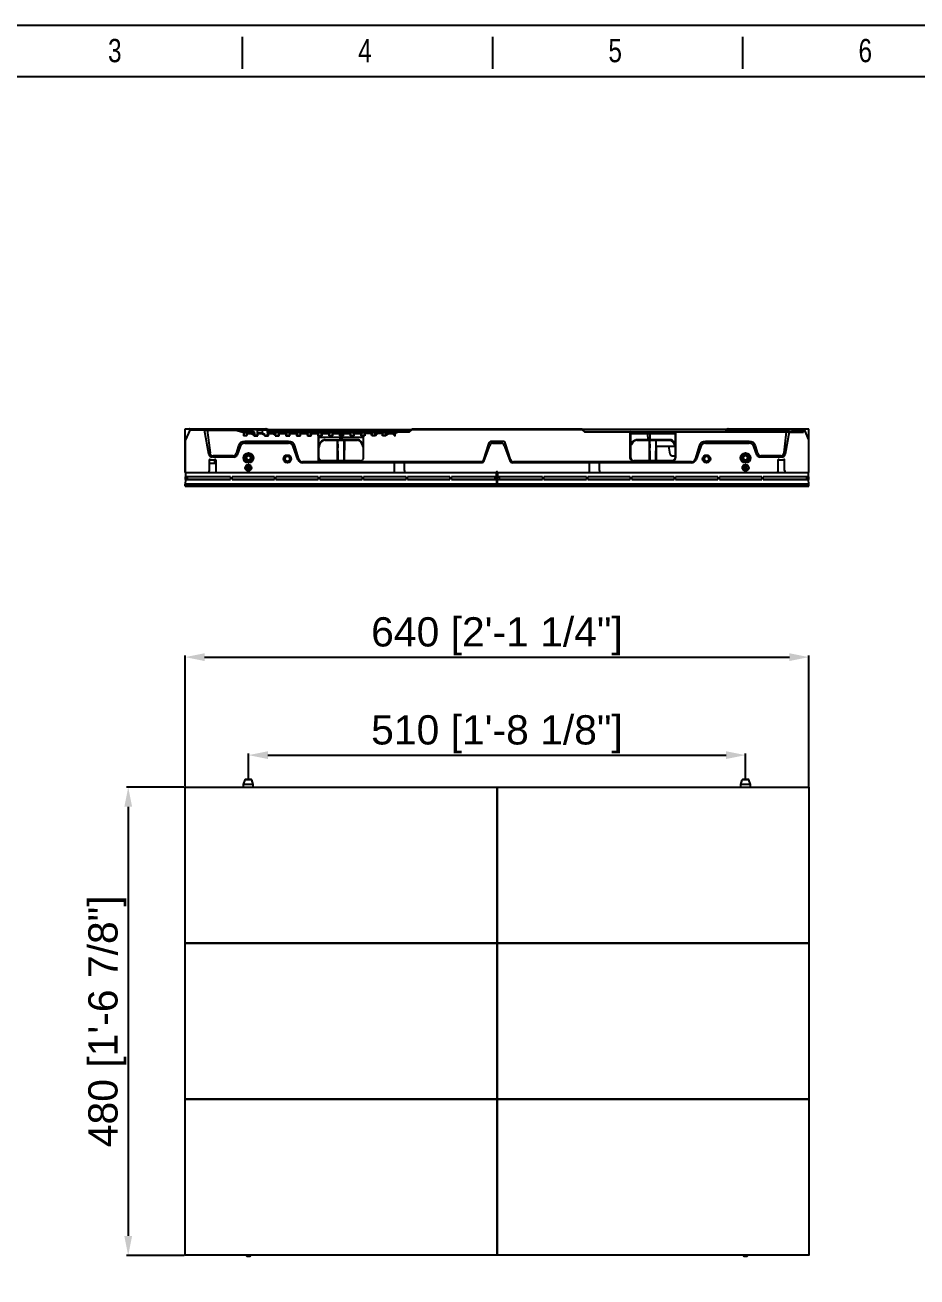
# Model space of a CAD drawing. Header units: millimetres. Extents: x 389 to 17466, y 310 to 5904.
# Drawn here: x 2985 to 3900, y 1145 to 2429 of the extents above; entities that cross this region are included whole.
import ezdxf

# ---------------------------------------------------------------- set-up
doc = ezdxf.new("R2010")
doc.units = ezdxf.units.MM
doc.layers.add('1', color=7, linetype='Continuous', true_color=0xffffff)
doc.layers.add('DIKE-5_20833-YOUDIM', color=7, linetype='Continuous')
doc.layers.add('DIM', color=4, linetype='Continuous')
doc.styles.add('CKSTANDARD', font='arial.ttf')
doc.styles.add('Roamns', font='romans.shx')
doc.styles.get("Standard").update_dxf_attribs({"font": 'arial.ttf'})
doc.dimstyles.new('DIMSTYLE_14', dxfattribs={"dimtxt": 30, "dimasz": 20, "dimexe": 1.75, "dimexo": 0.875, "dimgap": 2, "dimtad": 1, "dimzin": 9, "dimdsep": 46, "dimtxsty": 'Standard', "dimblk": '_FILLED', "dimcen": 0.09, "dimadec": 0, "dimazin": 0, "dimtp": 0.05, "dimtm": 0.05, "dimtfac": 1, "dimtofl": 0, "dimtmove": 0, "dimatfit": 3, "dimldrblk": '_FILLED', "dimfxl": 1, "dimtolj": 1, "dimarcsym": 0})

# ---------------------------------------------------------------- blocks, each defined once
blk = doc.blocks.new('standard template')
for p, q in [((9418, 30728), (9418, 30325)), ((12589, 30728), (12589, 30325)), ((15761, 30728), (15761, 30325))]:
    blk.add_line(p, q)
blk.add_lwpolyline([(37963, 4700), (-97, 4700), (-97, 30879), (37963, 30879)], close=True)
at = {"color": 7}
blk.add_lwpolyline([(456, 6674), (456, 5964), (456, 5254), (456, 30226), (37409, 30226), (37409, 5254)], dxfattribs=at)
at = {"style": 'CKSTANDARD', "width": 0.75}
for s, p in [('3', (7716, 30408)), ('4', (10888, 30408)), ('5', (14060, 30408)), ('6', (17231, 30408))]:
    blk.add_text(s, height=295, dxfattribs=at).set_placement(p)
at = {"style": 'Roamns'}
for tag, p in [('PAGE_NAME', (27466, 7594)), ('PROJECT_NAME', (27466, 6884)), ('DRAWN_NAME', (27466, 6174)), ('VERSION', (34241, 6174)), ('SELECT_DATA', (27466, 5464)), ('PAGE_NUMBER', (34241, 5464))]:
    blk.add_attdef(tag, p, '', height=285, dxfattribs=at)
blk = doc.blocks.new('*U35')
blk.add_lwpolyline([(-160, 80), (160, 80), (160, -80), (-160, -80)], close=True)
blk = doc.blocks.new('*U36')
at = {"color": 0, "linetype": 'ByBlock', "lineweight": -2, "transparency": 16777216}
for p in [(0, 320), (320, 320), (0, 160), (320, 160), (0, 0), (320, 0)]:
    blk.add_blockref('*U35', p, dxfattribs=at)
blk = doc.blocks.new('A$C38f02d08')
at = {"layer": '1', "color": 0}
for p, q in [((0.6, 13.9), (0.4, 9.5)), ((0.6, 13.9), (319.4, 13.9)), ((319.6, 9.5), (319.4, 13.9)), ((0.3, 6.8), (0.2, 1.9)), ((0.2, 1.9), (319.8, 1.9)), ((0.3, 6.8), (0.4, 9.5)), ((0.4, 6.8), (0.3, 6.8)), ((0.4, 9.5), (0.5, 9.5)), ((0.4, 6.8), (2.1, 6.9)), ((46.7, 6.8), (0.4, 6.8)), ((46.7, 9.5), (0.5, 9.5)), ((0.5, 9.5), (2.1, 9.4)), ((46.7, 9.4), (2.1, 9.4)), ((2.1, 9.4), (2.1, 6.9)), ((2.1, 6.9), (46.7, 6.9)), ((46.7, 9.5), (46.7, 6.8)), ((48.2, 6.8), (48.2, 9.5)), ((91.7, 9.5), (48.2, 9.5)), ((91.7, 9.4), (48.2, 9.4)), ((48.2, 6.9), (91.7, 6.9)), ((91.7, 6.8), (48.2, 6.8)), ((91.7, 9.5), (91.7, 6.8)), ((136.7, 9.5), (93.2, 9.5)), ((93.2, 6.8), (93.2, 9.5)), ((136.7, 9.4), (93.2, 9.4)), ((93.2, 6.9), (136.7, 6.9)), ((136.7, 6.8), (93.2, 6.8)), ((136.7, 9.5), (136.7, 6.8)), ((138.2, 6.8), (138.2, 9.5)), ((181.7, 9.5), (138.2, 9.5)), ((181.7, 9.4), (138.2, 9.4)), ((138.2, 6.9), (181.7, 6.9)), ((181.7, 6.8), (138.2, 6.8)), ((181.7, 9.5), (181.7, 6.8)), ((183.2, 6.8), (183.2, 9.5)), ((226.7, 9.5), (183.2, 9.5)), ((226.7, 9.4), (183.2, 9.4)), ((183.2, 6.9), (226.7, 6.9)), ((226.7, 6.8), (183.2, 6.8)), ((226.7, 9.5), (226.7, 6.8)), ((271.7, 9.5), (228.2, 9.5)), ((228.2, 6.8), (228.2, 9.5)), ((271.7, 9.4), (228.2, 9.4)), ((228.2, 6.9), (271.7, 6.9)), ((271.7, 6.8), (228.2, 6.8)), ((271.7, 9.5), (271.7, 6.8)), ((319.5, 9.5), (273.2, 9.5)), ((273.2, 6.8), (273.2, 9.5)), ((318, 9.4), (273.2, 9.4)), ((273.2, 6.9), (318, 6.9)), ((319.6, 6.8), (273.2, 6.8)), ((318, 9.4), (319.5, 9.5)), ((318, 6.9), (318, 9.4)), ((318, 6.9), (319.6, 6.8)), ((319.5, 9.5), (319.6, 9.5)), ((319.6, 9.5), (319.7, 6.8)), ((319.7, 6.8), (319.6, 6.8)), ((319.8, 1.9), (319.7, 6.8))]:
    blk.add_line(p, q, dxfattribs=at)
for points in [[(46.6, 14), (46.6, 14), (46.6, 13.9)], [(46.6, 14), (46.6, 14), (46.6, 13.9)], [(68.8, 13.9), (68.8, 14), (68.8, 14)], [(68.8, 13.9), (68.8, 14), (68.8, 14)], [(141.4, 14), (141.4, 14), (141.4, 13.9)], [(141.4, 14), (141.4, 14), (141.4, 13.9)], [(178.6, 13.9), (178.6, 14), (178.6, 14)], [(178.6, 13.9), (178.6, 14), (178.6, 14)], [(251.2, 14), (251.2, 14), (251.2, 13.9)], [(251.2, 14), (251.2, 14), (251.2, 13.9)], [(273.4, 13.9), (273.4, 14), (273.4, 14)], [(273.4, 13.9), (273.4, 14), (273.4, 14)]]:
    blk.add_open_spline(points, degree=2, dxfattribs=at)
at = {"layer": 'DIM', "color": 82, "linetype": 'Continuous'}
for p, q in [((0, 0), (0, 1.9)), ((320, 1.9), (0, 1.9)), ((0, 0), (320, 0)), ((320, 0), (320, 1.9))]:
    blk.add_line(p, q, dxfattribs=at)
blk = doc.blocks.new('_FILLED')
at = {"color": 0, "linetype": 'ByBlock'}
blk.add_solid([(0, 0), (-1, 0.2), (-1, -0.2)], dxfattribs=at)
blk = doc.blocks.new('*D68')
at = {"layer": 'Defpoints', "color": 0, "linetype": 'Continuous', "transparency": 16777216}
for p in [(3788.7, 1780.3), (3148.7, 1646.8), (3788.7, 1646.8)]:
    blk.add_point(p, dxfattribs=at)
at = {"layer": 'DIKE-5_20833-YOUDIM', "color": 0, "linetype": 'Continuous', "lineweight": -2, "transparency": 16777216}
for p, q in [((3148.7, 1647.7), (3148.7, 1782)), ((3168.7, 1780.3), (3768.7, 1780.3)), ((3788.7, 1647.7), (3788.7, 1782))]:
    blk.add_line(p, q, dxfattribs=at)
at = {"layer": 'DIKE-5_20833-YOUDIM', "color": 0, "linetype": 'Continuous', "lineweight": -2, "transparency": 16777216, "xscale": 20, "yscale": 20, "zscale": 20, "rotation": 180}
blk.add_blockref('_FILLED', (3148.7, 1780.3), dxfattribs=at)
at = {"layer": 'DIKE-5_20833-YOUDIM', "color": 0, "linetype": 'Continuous', "lineweight": -2, "transparency": 16777216, "xscale": 20, "yscale": 20, "zscale": 20}
blk.add_blockref('_FILLED', (3788.7, 1780.3), dxfattribs=at)
at = {"layer": 'DIKE-5_20833-YOUDIM', "color": 0, "linetype": 'Continuous', "transparency": 16777216, "insert": (3468.7, 1801.7), "char_height": 30, "attachment_point": 5}
blk.add_mtext('\\A1;640 [2\'-1 1/4"]', dxfattribs=at)
blk = doc.blocks.new('*D69')
at = {"layer": 'Defpoints', "color": 0, "linetype": 'Continuous', "transparency": 16777216}
for p in [(3148.7, 1646.8), (3090.4, 1166.8), (3148.7, 1166.8)]:
    blk.add_point(p, dxfattribs=at)
at = {"layer": 'DIKE-5_20833-YOUDIM', "color": 0, "linetype": 'Continuous', "lineweight": -2, "transparency": 16777216}
for p, q in [((3147.9, 1646.8), (3088.6, 1646.8)), ((3090.4, 1626.8), (3090.4, 1186.8)), ((3147.9, 1166.8), (3088.6, 1166.8))]:
    blk.add_line(p, q, dxfattribs=at)
at = {"layer": 'DIKE-5_20833-YOUDIM', "color": 0, "linetype": 'Continuous', "lineweight": -2, "transparency": 16777216, "xscale": 20, "yscale": 20, "zscale": 20}
for p, rotation in [((3090.4, 1646.8), 90), ((3090.4, 1166.8), 270)]:
    blk.add_blockref('_FILLED', p, dxfattribs=dict(at, rotation=rotation))
at = {"layer": 'DIKE-5_20833-YOUDIM', "color": 0, "linetype": 'Continuous', "transparency": 16777216, "insert": (3069, 1406.8), "char_height": 30, "attachment_point": 5, "rotation": 90}
blk.add_mtext('\\A1;480 [1\'-6 7/8"]', dxfattribs=at)
blk = doc.blocks.new('*D70')
at = {"layer": 'Defpoints', "color": 0, "linetype": 'Continuous', "transparency": 16777216}
for p in [(3723.7, 1679.8), (3213.7, 1654.8), (3723.7, 1654.8)]:
    blk.add_point(p, dxfattribs=at)
at = {"layer": 'DIKE-5_20833-YOUDIM', "color": 0, "linetype": 'Continuous', "lineweight": -2, "transparency": 16777216}
for p, q in [((3213.7, 1655.7), (3213.7, 1681.5)), ((3233.7, 1679.8), (3703.7, 1679.8)), ((3723.7, 1655.7), (3723.7, 1681.5))]:
    blk.add_line(p, q, dxfattribs=at)
at = {"layer": 'DIKE-5_20833-YOUDIM', "color": 0, "linetype": 'Continuous', "lineweight": -2, "transparency": 16777216, "xscale": 20, "yscale": 20, "zscale": 20, "rotation": 180}
blk.add_blockref('_FILLED', (3213.7, 1679.8), dxfattribs=at)
at = {"layer": 'DIKE-5_20833-YOUDIM', "color": 0, "linetype": 'Continuous', "lineweight": -2, "transparency": 16777216, "xscale": 20, "yscale": 20, "zscale": 20}
blk.add_blockref('_FILLED', (3723.7, 1679.8), dxfattribs=at)
at = {"layer": 'DIKE-5_20833-YOUDIM', "color": 0, "linetype": 'Continuous', "transparency": 16777216, "insert": (3468.7, 1701.2), "char_height": 30, "attachment_point": 5}
blk.add_mtext('\\A1;510 [1\'-8 1/8"]', dxfattribs=at)
blk = doc.blocks.new('A$C61c4e6fe')
at = {"color": 7, "linetype": 'Continuous'}
for p, q in [((248.6, 926.1), (249.1, 926.6)), ((248.6, 881.6), (248.6, 926.1)), ((248.8, 926.3), (253.2, 926.3)), ((253.4, 925.1), (248.9, 915.2)), ((249.1, 926.6), (331.6, 926.6)), ((253.5, 926.6), (253.2, 926.3)), ((253.4, 925.1), (253.2, 926.3)), ((254, 925.6), (253.4, 925.1)), ((268.7, 925.1), (253.4, 925.1)), ((254, 925.6), (253.8, 926.6)), ((254, 925.6), (311.6, 925.6)), ((264.4, 925.6), (264.1, 926.6)), ((273.1, 900.4), (268.7, 925.2)), ((268.8, 925.2), (268.7, 925.2)), ((268.7, 925.2), (271.1, 925.2)), ((270.2, 926.6), (270.6, 925.6)), ((271.1, 925.2), (271.3, 925.2)), ((271.1, 925.2), (298.1, 925.2)), ((271.3, 925.2), (274.2, 901.7)), ((298.1, 925.2), (300.6, 925.2)), ((300.6, 925.2), (306.7, 923.2)), ((306.7, 923.6), (300.7, 925.6)), ((300.7, 925.6), (300.7, 925.2)), ((311.6, 925.6), (312.1, 925.4)), ((312.1, 925.4), (317.6, 923.6)), ((320.9, 925.4), (312.1, 925.4)), ((320.9, 925.4), (319.5, 926.6)), ((322.5, 925.3), (322.5, 921.1)), ((326.5, 926.6), (328.1, 925.3)), ((328.2, 921.8), (328.1, 925.3)), ((328.1, 925.3), (333, 925.3)), ((333.5, 925.4), (330.9, 926.6)), ((333.6, 925.7), (331.6, 926.6)), ((333, 925.3), (333.2, 919.6)), ((333.7, 925.6), (333.6, 925.7)), ((333.7, 925.6), (333.8, 921.3)), ((333.7, 925.6), (480.8, 925.6)), ((461.3, 923.6), (461.1, 925.6)), ((478.8, 923.6), (481.3, 926.1)), ((479, 923.2), (481.5, 925.7)), ((656, 926.1), (481.3, 926.1)), ((481.3, 926.1), (481.5, 925.8)), ((481.5, 925.7), (655.8, 925.7)), ((537.9, 926.1), (537.9, 926.3)), ((537.9, 926.3), (547.5, 926.3)), ((538.8, 926.1), (538.8, 926.3)), ((541.4, 926.1), (541.4, 926.3)), ((544.8, 926.1), (544.8, 926.3)), ((547.5, 926.1), (547.5, 926.3)), ((548.7, 926.1), (548.7, 926.3)), ((548.7, 926.3), (560.6, 926.3)), ((551.1, 926.1), (551.1, 926.3)), ((557, 926.1), (557, 926.3)), ((558.8, 926.1), (558.8, 926.3)), ((560.2, 926.1), (560.2, 926.3)), ((560.6, 926.1), (560.6, 926.3)), ((561.3, 926.3), (561.3, 926.1)), ((561.3, 926.3), (570.9, 926.3)), ((562.6, 926.1), (562.6, 926.3)), ((565.8, 926.1), (565.8, 926.3)), ((566.4, 926.1), (566.4, 926.3)), ((570.4, 926.1), (570.4, 926.3)), ((570.8, 926.1), (570.8, 926.3)), ((570.9, 926.1), (570.9, 926.3)), ((572.2, 926.5), (572.2, 926.1)), ((572.2, 926.5), (580.7, 926.5)), ((572.9, 926.1), (572.9, 926.5)), ((579.5, 926.1), (579.5, 926.5)), ((580.2, 926.1), (580.2, 926.5)), ((580.7, 926.1), (580.7, 926.5)), ((580.9, 926.5), (584.2, 926.5)), ((580.9, 926.1), (580.9, 926.5)), ((584.2, 926.1), (584.2, 926.5)), ((584.8, 926.3), (601.5, 926.3)), ((584.8, 926.1), (584.8, 926.3)), ((590.3, 926.1), (590.3, 926.3)), ((595.9, 926.1), (595.9, 926.3)), ((601.5, 926.1), (601.5, 926.3)), ((655.8, 925.7), (658.3, 923.2)), ((656, 926.1), (655.9, 925.8)), ((656, 926.1), (658.5, 923.6)), ((803.4, 925.6), (656.5, 925.6)), ((803.4, 925.6), (803.5, 925.6)), ((803.4, 925.6), (803.4, 923.6)), ((805.6, 926.6), (803.5, 925.6)), ((806.4, 926.6), (803.6, 925.3)), ((804.1, 925.2), (809, 925.2)), ((804.1, 923.6), (804.1, 925.2)), ((805.6, 926.6), (888.1, 926.6)), ((809, 925.2), (810.7, 926.6)), ((809, 923.6), (809, 925.2)), ((814.7, 923.6), (814.7, 925.1)), ((817.7, 926.6), (816.1, 925.2)), ((816.1, 925.2), (866.5, 925.2)), ((866.5, 925.2), (867, 926.6)), ((867.8, 925.4), (867.8, 923.6)), ((871.9, 923.6), (871.9, 925.4)), ((873.2, 926.6), (872.7, 925.2)), ((872.7, 925.2), (883.2, 925.2)), ((883.2, 925.2), (883.1, 923.1)), ((883.6, 925.7), (883.2, 925.2)), ((883.5, 926.6), (883.7, 926.3)), ((883.7, 926.3), (883.6, 925.7)), ((883.6, 925.7), (888.3, 915.2)), ((883.7, 926.3), (888.4, 926.3)), ((888.6, 926.1), (888.1, 926.6)), ((888.6, 881.6), (888.6, 926.1)), ((248.9, 915.2), (248.6, 915)), ((248.9, 881.6), (248.9, 915.2)), ((306.7, 923.2), (306.7, 923.5)), ((306.7, 923.2), (307.4, 923.2)), ((306.8, 923.6), (318.4, 923.6)), ((307.4, 923.2), (307.5, 923.5)), ((307.4, 923.2), (308.4, 922.5)), ((308.9, 922.8), (307.6, 923.6)), ((308.8, 922.8), (308.4, 922.5)), ((308.4, 922.5), (308.5, 919.2)), ((308.5, 919.2), (308.8, 919.5)), ((312.1, 919.2), (308.5, 919.2)), ((308.8, 922.8), (308.9, 919.6)), ((308.9, 922.8), (319.8, 922.8)), ((309.1, 919.6), (311.6, 919.6)), ((309.8, 911.6), (309.8, 913.6)), ((354.8, 913.6), (309.8, 913.6)), ((309.8, 911.6), (354.8, 911.6)), ((311.7, 921.2), (311.6, 919.6)), ((311.6, 919.6), (312.1, 919.2)), ((312.6, 922.1), (311.7, 921.2)), ((311.7, 921.2), (312.1, 921.1)), ((312.1, 919.2), (312.2, 921)), ((312.2, 921), (312.8, 921.7)), ((317.4, 922.1), (312.6, 922.1)), ((312.6, 922.1), (312.8, 921.8)), ((312.8, 921.7), (316.5, 921.7)), ((316.6, 922.1), (316.5, 921.8)), ((316.5, 921.7), (319.1, 920.4)), ((319.6, 920.7), (316.6, 922.1)), ((317.4, 922.1), (317.4, 921.7)), ((318.4, 923.6), (319.8, 922.8)), ((319.1, 920.4), (319.1, 919.2)), ((319.1, 919.2), (323.1, 919.2)), ((319.6, 920.7), (319.2, 920.4)), ((319.6, 919.6), (319.3, 919.3)), ((319.6, 919.6), (319.6, 920.7)), ((322.6, 919.6), (319.6, 919.6)), ((319.8, 922.8), (319.9, 919.6)), ((323.6, 922.1), (322.5, 921.1)), ((322.7, 921.2), (322.6, 919.6)), ((322.6, 919.6), (323.1, 919.2)), ((322.7, 921.2), (323.1, 921.1)), ((323.1, 919.2), (323.2, 921)), ((323.2, 921), (323.8, 921.7)), ((327.6, 922.1), (323.6, 922.1)), ((323.6, 922.1), (323.8, 921.8)), ((323.8, 921.7), (327.5, 921.7)), ((327.6, 922.1), (327.5, 921.8)), ((327.5, 921.7), (330.1, 920.4)), ((330.6, 920.7), (327.6, 922.1)), ((330.1, 920.4), (330.1, 919.2)), ((330.1, 919.2), (334.1, 919.2)), ((330.6, 920.7), (330.2, 920.4)), ((330.6, 919.6), (330.3, 919.3)), ((330.6, 919.6), (330.6, 920.7)), ((333.6, 919.6), (330.6, 919.6)), ((333.7, 921.2), (333.6, 919.6)), ((333.6, 919.6), (334.1, 919.2)), ((333.7, 923.6), (467, 923.6)), ((334.6, 922.1), (333.7, 921.2)), ((333.7, 921.2), (334.1, 921.1)), ((333.8, 922.8), (408.2, 922.8)), ((334.1, 919.2), (334.2, 921)), ((334.2, 921), (334.8, 921.7)), ((338.6, 922.1), (334.6, 922.1)), ((334.6, 922.1), (334.8, 921.8)), ((334.8, 921.7), (338.5, 921.7)), ((338.6, 922.1), (338.5, 921.8)), ((338.5, 921.7), (341.1, 920.4)), ((341.6, 920.7), (338.6, 922.1)), ((341.1, 920.4), (341.1, 919.2)), ((341.1, 919.2), (345.1, 919.2)), ((341.6, 920.7), (341.2, 920.4)), ((341.6, 919.6), (341.3, 919.3)), ((341.6, 919.6), (341.6, 920.7)), ((344.6, 919.6), (341.6, 919.6)), ((344.7, 921.2), (344.6, 919.6)), ((344.6, 919.6), (345.1, 919.2)), ((345.6, 922.1), (344.7, 921.2)), ((344.7, 921.2), (345.1, 921.1)), ((345.1, 919.2), (345.2, 921)), ((345.2, 921), (345.8, 921.7)), ((351.6, 922.1), (345.6, 922.1)), ((345.6, 922.1), (345.8, 921.8)), ((345.8, 921.7), (351.4, 921.7)), ((351.4, 921.7), (352, 921)), ((351.6, 922.1), (351.5, 921.8)), ((352.5, 921.2), (351.6, 922.1)), ((352, 921), (352.1, 919.2)), ((352.1, 919.2), (356.1, 919.2)), ((352.5, 921.2), (352.2, 921.1)), ((352.6, 919.6), (352.3, 919.3)), ((352.6, 919.6), (352.5, 921.2)), ((355.6, 919.6), (352.6, 919.6)), ((354.8, 911.6), (354.8, 913.6)), ((355.7, 921.2), (355.6, 919.6)), ((355.6, 919.6), (356.1, 919.2)), ((356.6, 922.1), (355.7, 921.2)), ((355.7, 921.2), (356.1, 921.1)), ((356.1, 919.2), (356.2, 921)), ((356.2, 921), (356.8, 921.7)), ((362.6, 922.1), (356.6, 922.1)), ((356.6, 922.1), (356.8, 921.8)), ((356.8, 921.7), (362.4, 921.7)), ((362.4, 921.7), (363, 921)), ((362.6, 922.1), (362.5, 921.8)), ((363.5, 921.2), (362.6, 922.1)), ((363, 921), (363.1, 919.2)), ((363.1, 919.2), (367.1, 919.2)), ((363.5, 921.2), (363.2, 921.1)), ((363.6, 919.6), (363.3, 919.3)), ((363.6, 919.6), (363.5, 921.2)), ((366.6, 919.6), (363.6, 919.6)), ((366.7, 921.2), (366.6, 919.6)), ((366.6, 919.6), (367.1, 919.2)), ((367.6, 922.1), (366.7, 921.2)), ((366.7, 921.2), (367.1, 921.1)), ((367.1, 919.2), (367.2, 921)), ((367.2, 921), (367.8, 921.7)), ((373.6, 922.1), (367.6, 922.1)), ((367.6, 922.1), (367.8, 921.8)), ((367.8, 921.7), (373.4, 921.7)), ((373.4, 921.7), (374, 921)), ((373.6, 922.1), (373.5, 921.8)), ((374.5, 921.2), (373.6, 922.1)), ((374, 921), (374.1, 919.2)), ((374.1, 919.2), (378.1, 919.2)), ((374.5, 921.2), (374.2, 921.1)), ((374.6, 919.6), (374.3, 919.3)), ((374.6, 919.6), (374.5, 921.2)), ((377.6, 919.6), (374.6, 919.6)), ((377.7, 921.2), (377.6, 919.6)), ((377.6, 919.6), (378.1, 919.2)), ((378.6, 922.1), (377.7, 921.2)), ((377.7, 921.2), (378.1, 921.1)), ((378.1, 919.2), (378.2, 921)), ((378.2, 921), (378.8, 921.7)), ((384.6, 922.1), (378.6, 922.1)), ((378.6, 922.1), (378.8, 921.8)), ((378.8, 921.7), (384.4, 921.7)), ((384.4, 921.7), (385, 921)), ((384.6, 922.1), (384.5, 921.8)), ((385.5, 921.2), (384.6, 922.1)), ((385.1, 919.2), (385, 921)), ((385.1, 919.2), (385.5, 919.5)), ((385.1, 919.2), (385.4, 919.2)), ((385.5, 921.2), (385.2, 921.1)), ((385.4, 919.2), (385.9, 919.4)), ((385.4, 893.2), (385.4, 919.2)), ((385.6, 919.6), (385.5, 921.2)), ((385.7, 919.6), (385.5, 919.4)), ((385.6, 919.6), (388.6, 919.6)), ((385.9, 896.6), (385.9, 919.4)), ((385.9, 919.4), (385.9, 919.4)), ((385.9, 919.1), (389.1, 919.1)), ((385.9, 917.8), (431.3, 917.8)), ((386.2, 910.2), (387.5, 912.5)), ((386.6, 910), (387.9, 912.3)), ((387.5, 912.5), (387.9, 912.3)), ((388.6, 919.6), (388.7, 921.2)), ((389.1, 919.1), (388.6, 919.6)), ((388.7, 921.2), (389.6, 922.1)), ((389.2, 921), (388.7, 921.2)), ((389.1, 919.1), (389.2, 921)), ((389.2, 921), (389.8, 921.6)), ((389.8, 921.6), (389.6, 922.1)), ((389.6, 922.1), (395.6, 922.1)), ((389.8, 921.6), (395.4, 921.6)), ((392.3, 915.3), (392.3, 914.8)), ((392.3, 915.3), (407.9, 915.3)), ((392.3, 914.8), (425, 914.8)), ((395.4, 921.6), (395.6, 922.1)), ((395.4, 921.6), (396, 921)), ((395.6, 922.1), (396.5, 921.2)), ((396, 921), (396.5, 921.2)), ((396, 921), (396.1, 919.1)), ((396.1, 919.1), (396.6, 919.6)), ((396.1, 919.1), (400.1, 919.1)), ((396.5, 921.2), (396.6, 919.6)), ((396.6, 919.6), (399.6, 919.6)), ((399.6, 919.6), (399.7, 921.2)), ((400.1, 919.1), (399.6, 919.6)), ((399.7, 921.2), (400.6, 922.1)), ((400.2, 921), (399.7, 921.2)), ((400.1, 919.1), (400.2, 921)), ((400.2, 921), (400.8, 921.6)), ((400.8, 921.6), (400.6, 922.1)), ((400.6, 922.1), (406.6, 922.1)), ((400.8, 921.6), (406.4, 921.6)), ((405.1, 893.6), (404.9, 914.8)), ((405, 914.8), (405.5, 906.9)), ((405.6, 893.6), (405.4, 914.8)), ((406.4, 921.6), (406.6, 922.1)), ((406.4, 921.6), (407, 921)), ((406.6, 922.1), (407.5, 921.2)), ((407, 921), (407.5, 921.2)), ((407, 921), (407.1, 919.1)), ((407.1, 919.1), (407.6, 919.6)), ((407.1, 919.1), (411.1, 919.1)), ((407.5, 921.2), (407.6, 919.6)), ((407.6, 919.6), (410.6, 919.6)), ((407.9, 915.3), (407.9, 917.8)), ((409.4, 915.3), (407.9, 915.3)), ((408.1, 922.8), (409.9, 922.8)), ((408.2, 922.8), (408.4, 919.6)), ((409.4, 917.8), (409.4, 915.3)), ((425, 915.3), (409.4, 915.3)), ((409.9, 919.6), (409.9, 922.8)), ((409.9, 922.8), (462.8, 922.8)), ((410.6, 919.6), (410.7, 921.2)), ((411.1, 919.1), (410.6, 919.6)), ((410.7, 921.2), (411.6, 922.1)), ((411.2, 921), (410.7, 921.2)), ((411.1, 919.1), (411.2, 921)), ((411.2, 921), (411.8, 921.6)), ((411.8, 921.6), (411.6, 922.1)), ((411.6, 922.1), (417.6, 922.1)), ((411.7, 893.6), (411.9, 914.8)), ((411.8, 921.6), (417.4, 921.6)), ((412.2, 914.8), (411.8, 906.9)), ((412.2, 893.6), (412.4, 914.8)), ((417.4, 921.6), (417.6, 922.1)), ((417.4, 921.6), (418, 921)), ((417.6, 922.1), (418.5, 921.2)), ((418, 921), (418.5, 921.2)), ((418, 921), (418.1, 919.1)), ((418.1, 919.1), (418.6, 919.6)), ((418.1, 919.1), (422.1, 919.1)), ((418.5, 921.2), (418.6, 919.6)), ((418.6, 919.6), (421.6, 919.6)), ((421.6, 919.6), (421.7, 921.2)), ((422.1, 919.1), (421.6, 919.6)), ((421.7, 921.2), (422.6, 922.1)), ((422.2, 921), (421.7, 921.2)), ((422.1, 919.1), (422.2, 921)), ((422.2, 921), (422.8, 921.6)), ((422.8, 921.6), (422.6, 922.1)), ((422.6, 922.1), (428.6, 922.1)), ((422.8, 921.6), (428.4, 921.6)), ((425, 914.8), (425, 915.3)), ((428.4, 921.6), (428.6, 922.1)), ((428.4, 921.6), (429, 921)), ((428.6, 922.1), (429.5, 921.2)), ((429, 921), (429.5, 921.2)), ((429, 921), (429.1, 919.1)), ((429.1, 919.1), (429.6, 919.6)), ((429.1, 919.1), (431.3, 919.1)), ((429.3, 912.3), (429.6, 912.5)), ((430.7, 910), (429.3, 912.3)), ((429.5, 921.2), (429.6, 919.6)), ((429.6, 919.6), (432.6, 919.6)), ((431.1, 910.2), (429.7, 912.5)), ((433.1, 919.2), (431.3, 919.2)), ((431.3, 919.1), (431.3, 896.6)), ((432.7, 921.2), (432.6, 919.6)), ((432.6, 919.6), (433, 919.3)), ((433.6, 922.1), (432.7, 921.2)), ((432.7, 921.2), (433.1, 921.1)), ((433.2, 921), (433.1, 919.2)), ((433.8, 921.7), (433.2, 921)), ((439.6, 922.1), (433.6, 922.1)), ((433.6, 922.1), (433.8, 921.8)), ((439.4, 921.7), (433.8, 921.7)), ((440, 921), (439.4, 921.7)), ((439.6, 922.1), (439.5, 921.8)), ((440.5, 921.2), (439.6, 922.1)), ((440.1, 919.2), (440, 921)), ((440.1, 919.2), (440.5, 919.6)), ((444.1, 919.2), (440.1, 919.2)), ((440.5, 921.2), (440.2, 921.1)), ((440.6, 919.6), (440.5, 921.2)), ((443.6, 919.6), (440.6, 919.6)), ((443.7, 920.7), (443.6, 919.6)), ((443.6, 919.6), (444, 919.3)), ((443.7, 921.2), (444.6, 922.1)), ((446.6, 922.1), (443.7, 920.7)), ((443.7, 920.9), (443.7, 921.2)), ((444, 921.1), (443.7, 921.1)), ((443.8, 920.9), (443.7, 920.9)), ((443.7, 920.7), (444, 920.4)), ((444, 921.1), (443.8, 920.9)), ((445.1, 922.1), (444, 921.1)), ((444, 921.1), (446.1, 922.1)), ((444.2, 920.4), (444.1, 919.2)), ((446.7, 921.7), (444.2, 920.4)), ((444.6, 922.1), (450.6, 922.1)), ((446.6, 922.1), (446.7, 921.8)), ((450.4, 921.7), (446.7, 921.7)), ((451, 921), (450.4, 921.7)), ((450.6, 922.1), (450.5, 921.8)), ((451.5, 921.2), (450.6, 922.1)), ((451.1, 919.2), (451, 921)), ((451.1, 919.2), (451.5, 919.6)), ((454.6, 919.2), (451.1, 919.2)), ((451.5, 921.2), (451.2, 921.1)), ((451.6, 919.6), (451.5, 921.2)), ((454.6, 919.6), (451.6, 919.6)), ((454.6, 920.1), (457.7, 921.7)), ((454.7, 920.7), (454.6, 919.2)), ((454.7, 921.2), (455.6, 922.1)), ((454.7, 920.7), (457.6, 922.1)), ((454.7, 920.9), (454.7, 921.2)), ((455, 921.1), (454.7, 920.9)), ((455, 921.1), (454.7, 921.1)), ((456.1, 922.1), (455, 921.1)), ((457.1, 922.1), (455, 921.1)), ((455.6, 922.1), (461.6, 922.1)), ((457.7, 921.7), (457.6, 922.1)), ((457.7, 921.7), (461.4, 921.7)), ((461.4, 921.7), (461.6, 922.1)), ((461.4, 921.7), (464.2, 918.9)), ((463.8, 919.9), (461.6, 922.1)), ((462.8, 923.1), (462.1, 923.6)), ((463.1, 922.8), (462.8, 923.1)), ((462.8, 922.8), (462.9, 920.8)), ((463.1, 922.8), (464.1, 922.8)), ((463.8, 919.9), (464.1, 922.7)), ((464.1, 922.7), (467.5, 923.6)), ((464.1, 922.7), (464.1, 922.7)), ((464.6, 922.4), (464.2, 922.6)), ((464.2, 918.9), (464.6, 922.4)), ((464.6, 922.4), (467.6, 923.2)), ((478.8, 923.6), (467.5, 923.6)), ((467.6, 923.2), (467.5, 923.6)), ((467.6, 923.2), (479, 923.2)), ((574.2, 913.6), (563.1, 913.6)), ((563.1, 913.6), (564.5, 911.6)), ((564.5, 911.6), (572.8, 911.6)), ((572.8, 911.6), (574.2, 913.6)), ((658.3, 923.2), (705.4, 923.2)), ((658.5, 923.6), (658.4, 923.3)), ((658.5, 923.6), (882.8, 923.6)), ((705.4, 896.7), (705.4, 923.6)), ((705.9, 923.2), (705.8, 923.2)), ((705.9, 923.1), (751.3, 923.1)), ((705.9, 896.6), (705.9, 923.1)), ((705.9, 921.8), (751.3, 921.8)), ((706.9, 911.5), (707.5, 912.5)), ((707.4, 911.3), (707.9, 912.3)), ((707.5, 912.5), (707.9, 912.3)), ((745.8, 915.3), (712.3, 915.3)), ((712.3, 915.3), (712.3, 914.8)), ((712.3, 914.8), (745.8, 914.8)), ((723, 921.8), (723.2, 915.3)), ((725.1, 893.6), (724.9, 914.8)), ((725, 914.8), (725.5, 906.9)), ((725.4, 921.8), (725.4, 915.3)), ((725.6, 893.6), (725.4, 914.8)), ((731.7, 893.6), (731.9, 914.8)), ((745.8, 914.8), (745.8, 915.3)), ((749.9, 911.3), (749.3, 912.3)), ((750.1, 912.3), (750.5, 912.5)), ((750.1, 912.3), (750.1, 912.3)), ((751.3, 910.1), (750.1, 912.3)), ((751.3, 910.2), (750.1, 912.3)), ((751.3, 911.2), (750.6, 912.5)), ((751.3, 923.1), (751.3, 896.6)), ((751.4, 923.2), (751.5, 923.2)), ((751.8, 923.6), (751.8, 896.7)), ((751.8, 923.2), (772.1, 923.2)), ((772.1, 923.2), (826.6, 923.2)), ((827.4, 913.6), (782.4, 913.6)), ((782.4, 911.6), (782.4, 913.6)), ((782.4, 911.6), (827.4, 911.6)), ((826.6, 923.2), (832.9, 923.2)), ((827.4, 911.6), (827.4, 913.6)), ((832.9, 923.2), (865.9, 923.2)), ((863.1, 901.7), (865.7, 923.2)), ((868.2, 923.2), (864.2, 900.4)), ((865.7, 923.2), (865.9, 923.2)), ((865.9, 923.2), (868.2, 923.2)), ((868.2, 923.1), (883.1, 923.1)), ((882.8, 923.6), (883.1, 923.1)), ((888.6, 915), (888.3, 915.2)), ((888.3, 915.2), (888.3, 881.6)), ((273.1, 900.4), (274.2, 901.7)), ((303.5, 908.9), (301.1, 901.1)), ((301.1, 901.1), (302, 899.8)), ((305.1, 908.4), (302, 899.8)), ((305.1, 908.4), (303.5, 908.9)), ((361.1, 908.9), (359.5, 908.4)), ((364.4, 894.9), (359.5, 908.4)), ((365.4, 895.3), (361.1, 908.9)), ((386.2, 910.2), (386.5, 910)), ((430.7, 910), (431, 910.1)), ((559.9, 911.1), (554.9, 894.9)), ((555.5, 894), (561.1, 909.3)), ((561.1, 909.3), (559.9, 911.1)), ((577.4, 911.1), (576.1, 909.3)), ((576.1, 909.3), (581.7, 894)), ((582.4, 894.9), (577.4, 911.1)), ((706.9, 911.5), (707.3, 911.3)), ((731.8, 908.8), (751.3, 908.8)), ((731.9, 908.7), (731.8, 906.9)), ((732.2, 893.6), (732.3, 908.8)), ((746.3, 900.5), (745, 908.8)), ((748.3, 898.8), (751.3, 898.8)), ((776.1, 908.9), (771.9, 895.3)), ((777.7, 908.4), (772.8, 894.9)), ((777.7, 908.4), (776.1, 908.9)), ((833.7, 908.9), (832.1, 908.4)), ((835.2, 899.8), (832.1, 908.4)), ((836.1, 901.1), (833.7, 908.9)), ((835.2, 899.8), (836.1, 901.1)), ((863.1, 901.7), (864.2, 900.4)), ((273.6, 883.6), (273.6, 894.6)), ((273.6, 891.1), (279.1, 891.1)), ((274.6, 894.6), (279.1, 894.6)), ((276.6, 897.5), (277.5, 898.6)), ((298.7, 897.5), (276.6, 897.5)), ((297.9, 898.6), (277.5, 898.6)), ((279.1, 891.1), (279.1, 894.6)), ((279.1, 891.1), (280.1, 890.2)), ((280.1, 894.6), (280.1, 883.6)), ((297.9, 898.6), (298.7, 897.5)), ((312.4, 898.7), (311.3, 896.6)), ((311.3, 896.6), (312.4, 894.6)), ((314.8, 898.7), (312.4, 898.7)), ((312.4, 894.6), (314.8, 894.6)), ((316, 896.6), (314.8, 898.7)), ((314.8, 894.6), (316, 896.6)), ((350.9, 895.6), (350.6, 895.6)), ((356.4, 896.7), (356.4, 896.7)), ((356.4, 896.7), (356.4, 896.7)), ((364.4, 894.9), (365.4, 895.3)), ((369.1, 891.6), (369.1, 892.5)), ((551.7, 892.5), (369.1, 892.5)), ((463.6, 891.6), (369.1, 891.6)), ((385.4, 893.2), (385.6, 894.2)), ((428.3, 893.2), (385.4, 893.2)), ((385.6, 894.2), (385.8, 895.5)), ((385.8, 895.5), (385.9, 896.5)), ((385.9, 896.5), (385.9, 896.6)), ((428.3, 893.6), (388.9, 893.6)), ((428.3, 893.6), (428.3, 893.2)), ((429.4, 893.7), (428.5, 893.2)), ((463.6, 883.6), (463.6, 891.6)), ((472.6, 891.6), (464.6, 891.6)), ((472.6, 891.6), (464.6, 891.6)), ((473.6, 883.6), (473.6, 891.6)), ((552.2, 891.6), (473.6, 891.6)), ((552.2, 891.6), (551.6, 892.5)), ((554.9, 894.9), (555.5, 894)), ((581.7, 894), (582.4, 894.9)), ((585.6, 892.5), (585, 891.6)), ((663.6, 891.6), (585, 891.6)), ((768.1, 892.5), (585.6, 892.5)), ((663.6, 883.6), (663.6, 891.6)), ((672.6, 891.6), (664.6, 891.6)), ((672.6, 891.6), (664.6, 891.6)), ((768.1, 891.6), (673.6, 891.6)), ((673.6, 883.6), (673.6, 891.6)), ((705.4, 896.7), (705.9, 896.7)), ((748.3, 893.6), (708.9, 893.6)), ((708.9, 893.2), (708.9, 893.6)), ((748.3, 893.2), (708.9, 893.2)), ((748.3, 893.2), (748.3, 893.6)), ((751.8, 896.7), (751.4, 896.7)), ((768.1, 891.6), (768.1, 892.5)), ((771.9, 895.3), (772.8, 894.9)), ((780.9, 895.6), (780.6, 895.6)), ((786.4, 896.7), (786.4, 896.7)), ((786.4, 896.7), (786.4, 896.7)), ((822.4, 898.7), (821.3, 896.6)), ((821.3, 896.6), (822.4, 894.6)), ((824.8, 898.7), (822.4, 898.7)), ((822.4, 894.6), (824.8, 894.6)), ((826, 896.6), (824.8, 898.7)), ((824.8, 894.6), (826, 896.6)), ((838.5, 897.5), (839.4, 898.6)), ((860.7, 897.5), (838.5, 897.5)), ((859.7, 898.6), (839.4, 898.6)), ((857.1, 883.6), (857.1, 894.6)), ((858.1, 894.6), (862.6, 894.6)), ((859.7, 898.6), (860.7, 897.5)), ((863.6, 883.6), (863.6, 894.6)), ((248.6, 881.6), (271.6, 881.6)), ((282.1, 881.6), (461.6, 881.6)), ((313, 883.6), (313, 884.6)), ((314.2, 884.6), (313, 884.6)), ((313, 883.6), (314.2, 883.6)), ((314.2, 884.6), (314.2, 883.6)), ((475.6, 881.6), (568, 881.6)), ((568, 881.6), (568.1, 882.2)), ((569.2, 882.2), (569.3, 881.6)), ((569.3, 881.6), (661.6, 881.6)), ((675.6, 881.6), (855.1, 881.6)), ((824.2, 884.6), (823, 884.6)), ((823, 883.6), (823, 884.6)), ((823, 883.6), (824.2, 883.6)), ((824.2, 884.6), (824.2, 883.6)), ((865.6, 881.6), (888.6, 881.6))]:
    blk.add_line(p, q, dxfattribs=at)
for points in [[(307.6, 923.6), (307.6, 923.6), (307.6, 923.6), (307.6, 923.6)], [(308.9, 919.6), (308.9, 919.6), (309, 919.6), (309, 919.6)], [(386.2, 895.9), (386.1, 895.9), (386.1, 896.1), (386, 896.3), (385.9, 896.5), (385.9, 896.6)]]:
    blk.add_lwpolyline(points, dxfattribs=at)
for centre, radius in [((313.6, 896.6), 5.1), ((313.6, 896.6), 4.97), ((313.6, 896.6), 3.39), ((313.6, 896.6), 2.92), ((313.6, 896.6), 2.4), ((353.6, 895.6), 4), ((353.6, 895.6), 3.5), ((353.6, 895.6), 3.24), ((783.6, 895.6), 4), ((783.6, 895.6), 3.5), ((783.6, 895.6), 3.24), ((823.6, 896.6), 5.1), ((823.6, 896.6), 4.97), ((823.6, 896.6), 3.39), ((823.6, 896.6), 2.92), ((823.6, 896.6), 2.4), ((313.6, 886.6), 3.25), ((313.6, 886.6), 1.5), ((313.6, 886.6), 1), ((823.6, 886.6), 3.25), ((823.6, 886.6), 1.5), ((823.6, 886.6), 1)]:
    blk.add_circle(centre, radius, dxfattribs=at)
for centre, radius, start, end in [((309.8, 906.6), 5, 90, 160), ((354.8, 906.6), 5, 20, 90), ((393.9, 914.5), 9.67, 149.5375, 149.9721), ((385.7, 919.4), 0.2, 0, 90), ((392.3, 909.8), 5, 90, 150), ((392.3, 909.8), 5.53, 90.0322, 103.6612), ((425, 909.8), 5.53, 73.8722, 89.9598), ((425, 909.8), 5, 30, 90), ((425, 909.7), 5.54, 54.3172, 73.759), ((431.8, 919.1), 0.5, 90, 180), ((462.8, 910.5), 12.2, 88.8784, 89.9952), ((705.4, 923.1), 0.5, 0, 90), ((712.3, 909.8), 5, 90, 150), ((712.3, 909.8), 5.53, 90.0322, 103.663), ((745.8, 909.7), 5.54, 82.2931, 89.9942), ((745.8, 909.7), 5.07, 70.6473, 89.9303), ((745.8, 909.8), 5, 30, 90), ((745, 909.8), 5, 30, 81.0058), ((745.8, 909.8), 5.53, 73.8609, 82.2831), ((745.8, 909.7), 5.56, 54.3594, 73.787), ((745.8, 909.8), 5.03, 62.558, 70.5757), ((751.8, 923.1), 0.5, 90, 180), ((782.4, 906.6), 5, 90, 160), ((827.4, 906.6), 5, 20, 90), ((390.9, 907.4), 5.5, 150.0017, 155.4107), ((390.9, 907.5), 5, 150, 180), ((426.3, 907.5), 5, 7.031, 30), ((426.3, 907.4), 5.51, 24.3388, 29.9949), ((703, 913.8), 5, 305.4704, 330), ((703.1, 913.8), 4.48, 310.1873, 313.8138), ((703, 913.8), 4.53, 313.8512, 329.9469), ((748.3, 900.8), 2, 189.4623, 270), ((754.2, 913.8), 5, 210, 234.3122), ((274.1, 894.6), 0.5, 0, 180), ((279.6, 894.6), 0.5, 0, 180), ((353.6, 895.6), 3, 19.837, 18), ((353.6, 895.6), 2.5, 45, 333), ((353.6, 895.6), 2.4, 0.0013, 18.0013), ((353.7, 895.6), 2.91, 19.6484, 21.5594), ((369.1, 896.6), 5, 200, 270), ((448.8, 448.8), 448.8, 97.9285, 98.1223), ((388.9, 896.6), 3, 180, 270), ((409.2, 940.3), 50.8, 292.1508, 292.3727), ((464.1, 891.6), 0.5, 0, 180), ((473.1, 891.6), 0.5, 0, 180), ((664.1, 891.6), 0.5, 0, 180), ((673.1, 891.6), 0.5, 0, 180), ((708.9, 896.6), 3, 180, 270), ((708.9, 896.7), 3.52, 243.5239, 262.0348), ((708.9, 896.7), 3.51, 262.1014, 269.9942), ((748.3, 896.6), 3, 270, 0), ((748.3, 896.7), 3.52, 333.5139, 352.0271), ((748.3, 896.7), 3.51, 352.0937, 359.9942), ((768.1, 896.6), 5, 270, 340), ((783.6, 895.6), 3, 19.837, 18), ((783.6, 895.6), 2.5, 45, 333), ((783.6, 895.6), 2.4, 0.0013, 18.0013), ((783.7, 895.6), 2.91, 19.6484, 21.5594), ((857.6, 894.6), 0.5, 0, 180.0005), ((863.1, 894.6), 0.5, 0, 180), ((271.6, 883.6), 2, 270, 0), ((282.1, 883.6), 2, 180, 270), ((313, 888.6), 4.98, 259.9732, 270), ((314.2, 888.6), 4.98, 270, 280.0376), ((461.6, 883.6), 2, 270, 0), ((475.6, 883.6), 2, 180, 270), ((568.6, 882.1), 0.547, 8, 172), ((661.6, 883.6), 2, 270, 0), ((675.6, 883.6), 2, 180, 270), ((823, 888.6), 4.98, 260.0315, 270), ((824.2, 888.6), 4.98, 270, 279.9794), ((855.1, 883.6), 2, 270, 0), ((865.6, 883.6), 2, 180, 270)]:
    blk.add_arc(centre, radius, start, end, dxfattribs=at)
for centre, major_axis, ratio, start_param, end_param in [((268, 925.1), (0.863, 0.354), 0.409737, 0.166333, 0.785398), ((302.3, 925.1), (1.56, -0.49), 0.064902, 2.937579, 3.148441), ((335, 908.3), (17.9, -15.7), 0.377904, 2.612661, 2.736235), ((329.9, 928.1), (3.63, -2.56), 0.297975, -0.399265, -0.114008), ((807.3, 928.1), (3.76, 2.66), 0.297975, -3.054815, -2.742328), ((802, 908.1), (17.9, 15.7), 0.377904, 0.405358, 0.510652), ((870.7, 942.3), (5.8, 16.9), 0.504756, -2.970956, -2.838687), ((870.7, 942.3), (-2.1, 17.1), 0.307837, -3.312057, -3.179788), ((309.8, 907), (0, 6.6), 0.998626, 0, 1.271447), ((308.3, 923.1), (1.56, -0.49), 0.064902, 2.937579, 3.148441), ((309, 922.1), (-0.195, 0.651), 0.455659, -0.135751, 0.073436), ((354.8, 907), (0, 6.6), 0.998626, -1.271447, 0), ((565.8, 906.1), (-4.63, 6.93), 0.59997, -0.381279, 0.453947), ((566.9, 904.6), (-4.53, 6.46), 0.633687, -0.417613, 0.417613), ((570.3, 904.6), (4.53, 6.46), 0.633687, -0.417613, 0.417613), ((782.4, 907), (0, 6.6), 0.998626, 0, 1.271447), ((827.4, 907), (0, 6.6), 0.998626, -1.271447, 0), ((279.5, 904.5), (5.29, 6.3), 0.60812, -3.613425, -2.66976), ((280.8, 906.1), (5.43, 6.78), 0.575634, -3.65342, -2.709755), ((295.1, 906.1), (-4.63, 6.93), 0.59997, -3.522872, -2.687646), ((296.2, 904.5), (-4.53, 6.46), 0.633687, -3.559206, -2.72398), ((841, 904.5), (4.53, 6.46), 0.633687, -3.559206, -2.72398), ((842.1, 906.1), (4.63, 6.93), 0.59997, -3.595539, -2.760313), ((856.4, 906.1), (-5.43, 6.78), 0.575634, -3.573431, -2.629765), ((857.7, 904.5), (-5.29, 6.3), 0.60812, -3.613425, -2.66976), ((369.1, 896.4), (0, 3.95), 0.998626, -4.41304, -3.141593), ((549.8, 898.7), (-4.53, 6.46), 0.633687, 2.72398, 3.559206), ((587.5, 898.7), (-4.53, -6.46), 0.633687, -0.417613, 0.417613), ((588.4, 900), (4.63, 6.93), 0.59997, -3.595539, -2.760313), ((768.1, 896.4), (0, 3.95), 0.998626, -3.141593, -1.870145)]:
    blk.add_ellipse(centre, major_axis=major_axis, ratio=ratio, start_param=start_param, end_param=end_param, dxfattribs=at)
for points, knots in [([(268.8, 925.6), (268.9, 925.5), (268.9, 925.4), (268.8, 925.3), (268.8, 925.2)], [0, 0, 0, 0, 0.484915, 1, 1, 1, 1]), ([(271.1, 925.6), (271.2, 925.6), (271.3, 925.5), (271.3, 925.3), (271.3, 925.3)], [0, 0, 0, 0, 0.594117, 1, 1, 1, 1]), ([(322.5, 925.3), (323.1, 925.2), (324.9, 925.1), (326.8, 925.3), (328.1, 925.3)], [0, 0, 0, 0, 0.289625, 1, 1, 1, 1]), ([(333.5, 925.4), (333.5, 925.4), (333.6, 925.5), (333.7, 925.6), (333.7, 925.6)], [0, 0, 0, 0, 0.63123, 1, 1, 1, 1]), ([(803.6, 925.3), (803.6, 925.4), (803.5, 925.4), (803.4, 925.5), (803.4, 925.6)], [0, 0, 0, 0, 0.618228, 1, 1, 1, 1]), ([(814.7, 925.1), (814.2, 925.1), (812.3, 925), (810.4, 925.2), (809, 925.2)], [0, 0, 0, 0, 0.289846, 1, 1, 1, 1]), ([(871.9, 925.4), (871.4, 925.6), (869.9, 925.7), (868.6, 925.6), (867.8, 925.4)], [0, 0, 0, 0, 0.434962, 1, 1, 1, 1]), ([(307.5, 923.5), (307.5, 923.5), (307.5, 923.5), (307.5, 923.5), (307.5, 923.5)], [0, 0, 0, 0, 0.595416, 1, 1, 1, 1]), ([(407.9, 915.3), (407.9, 915.2), (407.9, 915.1), (408, 914.9), (407.8, 914.9), (407.8, 914.9)], [0, 0, 0, 0, 0.382125, 0.870686, 1, 1, 1, 1]), ([(409.4, 915.3), (409.4, 915.2), (409.4, 915.1), (409.4, 915), (409.5, 914.8), (409.4, 914.9), (409.4, 914.9)], [0, 0, 0, 0, 0.337565, 0.66067, 0.823222, 1, 1, 1, 1]), ([(464.2, 918.9), (464.1, 919.1), (464.1, 919.3), (463.7, 920.1), (463.8, 919.9)], [0, 0, 0, 0, 0.569565, 1, 1, 1, 1]), ([(478.8, 923.6), (478.8, 923.6), (478.9, 923.5), (478.9, 923.4), (478.9, 923.3)], [0, 0, 0, 0, 0.251188, 1, 1, 1, 1]), ([(577.4, 911.1), (577.2, 911.8), (576.4, 913.2), (574.9, 913.6), (574.2, 913.6)], [0, 0, 0, 0, 0.500289, 1, 1, 1, 1]), ([(705.4, 923.2), (705.5, 923.2), (705.6, 923.1), (705.9, 923.2), (705.9, 923.2)], [0, 0, 0, 0, 0.643646, 1, 1, 1, 1]), ([(723.2, 915.3), (723.2, 915.3), (723.1, 915.1), (723.1, 915), (723.1, 914.8), (723.1, 914.9), (723.1, 914.9)], [0, 0, 0, 0, 0.329527, 0.670147, 0.869316, 1, 1, 1, 1]), ([(725.5, 914.8), (725.4, 914.8), (725.4, 915), (725.4, 915.1), (725.4, 915.2)], [0, 0, 0, 0, 0.258097, 1, 1, 1, 1]), ([(751.8, 923.2), (751.7, 923.2), (751.6, 923.1), (751.4, 923.2), (751.4, 923.2)], [0, 0, 0, 0, 0.643662, 1, 1, 1, 1]), ([(865.9, 923.6), (865.8, 923.6), (865.7, 923.5), (865.7, 923.3), (865.7, 923.3)], [0, 0, 0, 0, 0.60141, 1, 1, 1, 1]), ([(868.2, 923.1), (868.1, 923.2), (867.9, 923.5), (868.3, 923.6), (868.4, 923.6)], [0, 0, 0, 0, 0.446341, 1, 1, 1, 1]), ([(350.9, 895.6), (350.9, 896), (351, 896.8), (351.6, 897.7), (352.5, 898.4), (353.3, 898.5), (353.6, 898.5)], [0, 0, 0, 0, 0.249945, 0.499926, 0.749939, 1, 1, 1, 1]), ([(353.6, 893), (353.3, 893), (352.6, 893.2), (351.7, 893.7), (351, 894.6), (350.9, 895.3), (350.9, 895.6)], [0, 0, 0, 0, 0.249948, 0.499916, 0.749936, 1, 1, 1, 1]), ([(353.6, 898.5), (354.2, 898.6), (355.4, 898.2), (356.2, 897.2), (356.4, 896.7)], [0, 0, 0, 0, 0.499836, 1, 1, 1, 1]), ([(355.8, 894.5), (355.7, 894.1), (355, 893.4), (354.1, 893.1), (353.6, 893)], [0, 0, 0, 0, 0.499871, 1, 1, 1, 1]), ([(356.6, 895.6), (356.5, 896), (356.3, 896.7), (355.7, 897.2), (355.4, 897.4)], [0, 0, 0, 0, 0.501325, 1, 1, 1, 1]), ([(356, 895.6), (356, 895.5), (356, 895.1), (355.9, 894.7), (355.8, 894.5)], [0, 0, 0, 0, 0.499978, 1, 1, 1, 1]), ([(386.9, 893.4), (387.2, 893.4), (387.8, 893.5), (388.5, 893.6), (388.9, 893.6)], [0, 0, 0, 0, 0.357418, 1, 1, 1, 1]), ([(431.3, 896.6), (431.3, 896), (430.9, 894.8), (430, 894), (429.4, 893.7)], [0, 0, 0, 0, 0.49924, 1, 1, 1, 1]), ([(554.9, 894.9), (554.7, 894.3), (553.9, 892.9), (552.4, 892.5), (551.7, 892.5)], [0, 0, 0, 0, 0.500395, 1, 1, 1, 1]), ([(780.9, 895.6), (780.9, 896), (781, 896.8), (781.6, 897.7), (782.5, 898.4), (783.3, 898.5), (783.6, 898.5)], [0, 0, 0, 0, 0.249945, 0.499926, 0.749939, 1, 1, 1, 1]), ([(783.6, 893), (783.3, 893), (782.6, 893.2), (781.7, 893.7), (781, 894.6), (780.9, 895.3), (780.9, 895.6)], [0, 0, 0, 0, 0.249948, 0.499916, 0.749936, 1, 1, 1, 1]), ([(783.6, 898.5), (784.2, 898.6), (785.4, 898.2), (786.2, 897.2), (786.4, 896.7)], [0, 0, 0, 0, 0.499836, 1, 1, 1, 1]), ([(785.8, 894.5), (785.7, 894.1), (785, 893.4), (784.1, 893.1), (783.6, 893)], [0, 0, 0, 0, 0.499871, 1, 1, 1, 1]), ([(786.6, 895.6), (786.5, 896), (786.3, 896.7), (785.7, 897.2), (785.4, 897.4)], [0, 0, 0, 0, 0.501325, 1, 1, 1, 1]), ([(786, 895.6), (786, 895.5), (786, 895.1), (785.9, 894.7), (785.8, 894.5)], [0, 0, 0, 0, 0.499978, 1, 1, 1, 1])]:
    blk.add_open_spline(points, degree=3, knots=knots, dxfattribs=at)
for points in [[(387.5, 912.5), (387.9, 913.2), (388.3, 913.7), (388.9, 914.1)], [(388.9, 914.1), (389.5, 914.6), (390.2, 915), (391, 915.1)], [(429.7, 912.5), (429.3, 913.2), (428.8, 913.8), (428.2, 914.2)], [(707.5, 912.5), (707.9, 913.1), (708.3, 913.7), (708.9, 914.1)], [(708.9, 914.1), (709.5, 914.6), (710.2, 914.9), (711, 915.1)], [(750.1, 912.3), (749.7, 913.1), (748.9, 913.8), (748.1, 914.2)], [(750.6, 912.5), (750.2, 913.2), (749.6, 913.8), (749, 914.2)], [(355.4, 897.4), (355.6, 897.1), (355.8, 896.8), (355.9, 896.4)], [(705.9, 895), (705.6, 895.5), (705.4, 896.1), (705.4, 896.7)], [(707.4, 893.5), (706.7, 893.8), (706.2, 894.4), (705.9, 895)], [(750, 893.6), (749.5, 893.3), (748.9, 893.2), (748.3, 893.2)], [(751.5, 895.1), (751.1, 894.5), (750.6, 893.9), (750, 893.6)], [(785.4, 897.4), (785.6, 897.1), (785.8, 896.8), (785.9, 896.4)], [(313, 884.6), (312.2, 884.6), (311.2, 884.9), (310.6, 885.5)], [(316.7, 885.5), (316, 884.9), (315.1, 884.6), (314.2, 884.6)], [(823, 884.6), (822.2, 884.6), (821.2, 884.9), (820.6, 885.5)], [(826.7, 885.5), (826, 884.9), (825.1, 884.6), (824.2, 884.6)]]:
    blk.add_open_spline(points, degree=3, dxfattribs=at)

msp = doc.modelspace()

# ---------------------------------------------------------------- linework, layer by layer
at = {"color": 7, "linetype": 'Continuous'}
for p, q in [((3703.5568, 2013.6389), (3556.6384, 2013.6389)), ((3558.6593, 2011.6389), (3782.9127, 2011.6389)), ((3668.2369, 1980.4831), (3573.7379, 1980.4831)), ((3668.2369, 1979.6389), (3573.7379, 1979.6389)), ((3575.7379, 1969.6389), (3755.2379, 1969.6389)), ((3208.7629, 1649.8363), (3210.3477, 1654.4973)), ((3208.7629, 1646.8363), (3208.7629, 1649.8363)), ((3218.7129, 1649.8363), (3208.7629, 1649.8363)), ((3217.128, 1654.4973), (3210.3477, 1654.4973)), ((3216.6548, 1654.8363), (3210.8211, 1654.8363)), ((3218.7129, 1649.8363), (3217.1282, 1654.4973)), ((3218.7129, 1646.8363), (3218.7129, 1649.8363)), ((3718.7629, 1649.8363), (3720.3477, 1654.4973)), ((3718.7629, 1646.8363), (3718.7629, 1649.8363)), ((3728.7129, 1649.8363), (3718.7629, 1649.8363)), ((3727.128, 1654.4973), (3720.3477, 1654.4973)), ((3726.6548, 1654.8363), (3720.8211, 1654.8363)), ((3728.7129, 1649.8363), (3727.1282, 1654.4973)), ((3728.7129, 1646.8363), (3728.7129, 1649.8363)), ((3212.2379, 1165.9221), (3212.2379, 1165.9534)), ((3213.2379, 1165.8363), (3212.8719, 1165.8363)), ((3213.2379, 1165.8363), (3213.2379, 1165.9534)), ((3214.2379, 1165.9534), (3214.2379, 1165.8363)), ((3214.604, 1165.8363), (3214.2379, 1165.8363)), ((3215.2379, 1165.9534), (3215.2379, 1165.9221)), ((3722.2379, 1165.9221), (3722.2379, 1165.9534)), ((3723.2379, 1165.8363), (3722.8719, 1165.8363)), ((3723.2379, 1165.8363), (3723.2379, 1165.9534)), ((3724.2379, 1165.9534), (3724.2379, 1165.8363)), ((3724.604, 1165.8363), (3724.2379, 1165.8363)), ((3725.2379, 1165.9534), (3725.2379, 1165.9221))]:
    msp.add_line(p, q, dxfattribs=at)
for centre, radius, start, end in [((3210.821, 1654.3363), 0.5, 90, 161.2219668), ((3216.6548, 1654.3363), 0.5, 18.7780332, 90), ((3720.821, 1654.3363), 0.5, 90, 161.2219668), ((3726.6548, 1654.3363), 0.5, 18.7780332, 90), ((3212.7379, 1167.3363), 1.5, 199.5148919, 250.5287794), ((3212.8284, 1167.4357), 1.5955, 248.2782908, 253.9634512), ((3212.8289, 1167.437), 1.5969, 248.6455038, 253.9619791), ((3212.8382, 1167.469), 1.6302, 253.956904, 256.5906535), ((3212.8462, 1167.5027), 1.6649, 256.5927117, 259.775549), ((3212.8554, 1167.5548), 1.7178, 259.7819998, 263.2104366), ((3212.8623, 1167.6109), 1.7743, 263.2034508, 265.2672169), ((3212.8706, 1167.7264), 1.8901, 265.3045976, 270.0394605), ((3214.6053, 1167.7264), 1.8901, 269.9605395, 274.6954024), ((3214.6136, 1167.6109), 1.7743, 274.7327542, 276.7965684), ((3214.6205, 1167.5548), 1.7178, 276.7895896, 280.2179807), ((3214.6297, 1167.5027), 1.6649, 280.2244287, 283.4073099), ((3214.6377, 1167.469), 1.6302, 283.4093639, 286.043074), ((3214.6474, 1167.4357), 1.5955, 286.0365357, 291.7217232), ((3214.647, 1167.437), 1.5969, 286.0380354, 291.3545812), ((3214.7379, 1167.3363), 1.5, 289.4712206, 340.4851081), ((3722.7379, 1167.3363), 1.5, 199.5148919, 250.5287794), ((3722.8284, 1167.4357), 1.5955, 248.2782908, 253.9634512), ((3722.8289, 1167.437), 1.5969, 248.6455038, 253.9619791), ((3722.8382, 1167.469), 1.6302, 253.956904, 256.5906535), ((3722.8462, 1167.5027), 1.6649, 256.5927117, 259.775549), ((3722.8554, 1167.5548), 1.7178, 259.7819998, 263.2104366), ((3722.8623, 1167.6109), 1.7743, 263.2034508, 265.2672169), ((3722.8706, 1167.7264), 1.8901, 265.3045976, 270.0394605), ((3724.6053, 1167.7264), 1.8901, 269.9605395, 274.6954024), ((3724.6136, 1167.6109), 1.7743, 274.7327542, 276.7965684), ((3724.6205, 1167.5548), 1.7178, 276.7895896, 280.2179807), ((3724.6297, 1167.5027), 1.6649, 280.2244287, 283.4073099), ((3724.6377, 1167.469), 1.6302, 283.4093639, 286.043074), ((3724.6474, 1167.4357), 1.5955, 286.0365357, 291.7217232), ((3724.647, 1167.437), 1.5969, 286.0380354, 291.3545812), ((3724.7379, 1167.3363), 1.5, 289.4712206, 340.4851081)]:
    msp.add_arc(centre, radius, start, end, dxfattribs=at)
for points in [[(3213.2379, 1165.9534), (3213.4035, 1165.9315), (3213.7379, 1165.9127), (3214.0724, 1165.9315), (3214.2379, 1165.9534)], [(3723.2379, 1165.9534), (3723.4035, 1165.9315), (3723.7379, 1165.9127), (3724.0724, 1165.9315), (3724.2379, 1165.9534)]]:
    msp.add_open_spline(points, degree=3, knots=[0, 0, 0, 0, 0.499999995, 1, 1, 1, 1], dxfattribs=at)

# ---------------------------------------------------------------- block references
at = {"transparency": 33554595, "xscale": 0.08091452895060891, "yscale": 0.08091452895060891, "zscale": 0.08091452895060891}
msp.add_blockref('standard template', (2445.3665, -70.0374), dxfattribs=at)
for name, p in [('A$C61c4e6fe', (2900.1161, 1087.9939)), ('A$C38f02d08', (3148.7379, 1955.6989)), ('A$C38f02d08', (3468.7379, 1955.6989))]:
    msp.add_blockref(name, p)
at = {"color": 1}
msp.add_blockref('*U36', (3308.7379, 1246.8363), dxfattribs=at)

# ---------------------------------------------------------------- dimensions: what is measured, and where the dimension line sits
at = {"layer": 'DIKE-5_20833-YOUDIM', "linetype": 'Continuous'}
dim = msp.add_linear_dim(base=(3788.7379, 1780.2867), p1=(3148.7379, 1646.8363), p2=(3788.7379, 1646.8363), dimstyle='DIMSTYLE_14', override={"dimpost": '<>', "dimtol": 0, "dimtp": 0.08, "dimtm": 0.08}, dxfattribs=at)
dim.commit()
dim.dimension.update_dxf_attribs({"geometry": '*D68', "text_midpoint": (3468.7379, 1780.2867), "dimtype": 160})
dim = msp.add_linear_dim(base=(3723.7379, 1679.7504), p1=(3213.7379, 1654.8363), p2=(3723.7379, 1654.8363), dimstyle='DIMSTYLE_14', override={"dimpost": '<>', "dimtol": 0, "dimtp": 0.08, "dimtm": 0.08}, dxfattribs=at)
dim.commit()
dim.dimension.update_dxf_attribs({"geometry": '*D70', "text_midpoint": (3468.7379, 1701.1706)})
dim = msp.add_linear_dim(base=(3090.3855, 1166.8363), p1=(3148.7379, 1646.8363), p2=(3148.7379, 1166.8363), angle=90, dimstyle='DIMSTYLE_14', override={"dimpost": '<>', "dimtol": 0, "dimtp": 0.08, "dimtm": 0.08}, dxfattribs=at)
dim.commit()
dim.dimension.update_dxf_attribs({"geometry": '*D69', "text_midpoint": (3068.9653, 1406.8363)})

doc.saveas('drawing.dxf')
